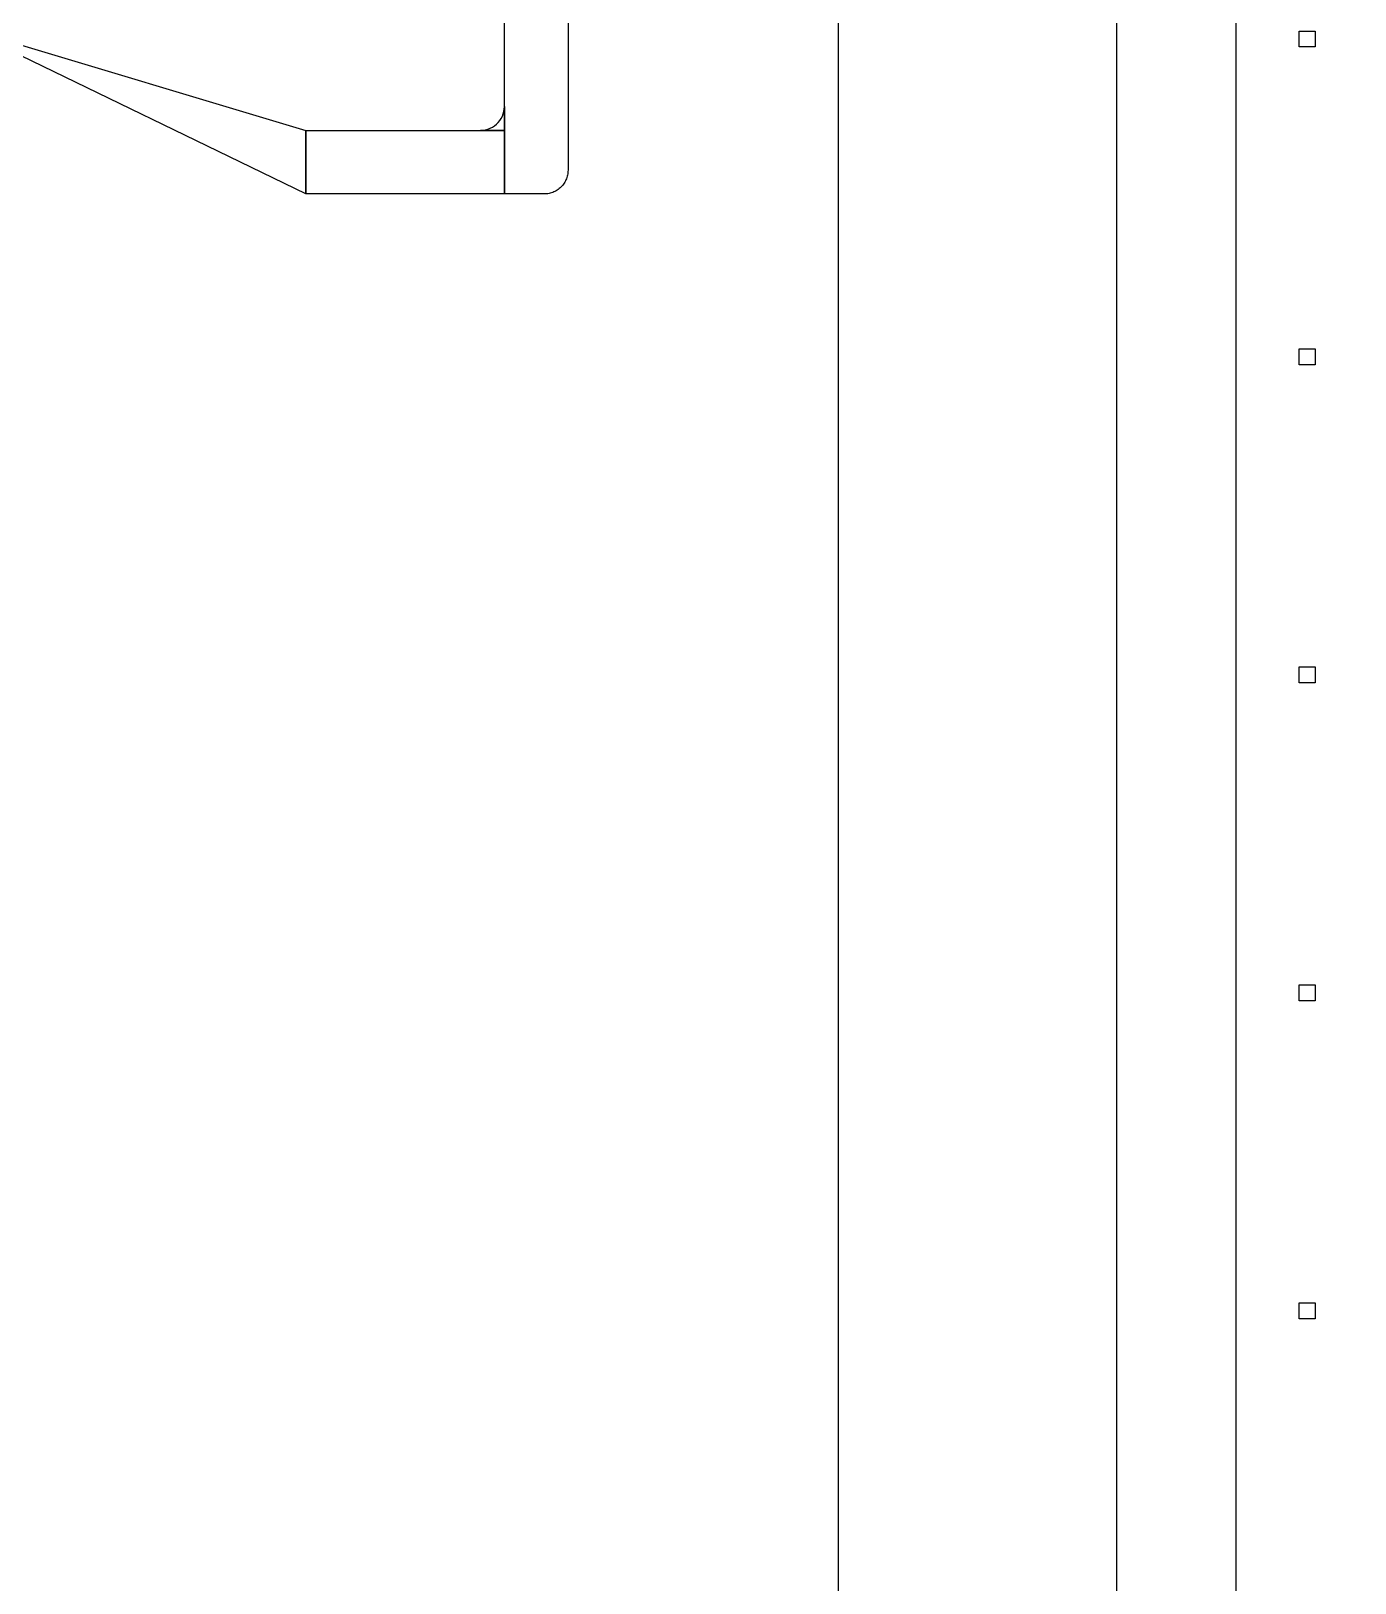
# Model space of a CAD drawing. Extents: x -50000 to 50000, y -50000 to 50000.
# Drawn here: x 34384 to 36050, y -27153 to -25200 of the extents above; entities that cross this region are included whole.
import ezdxf

# ---------------------------------------------------------------- set-up
doc = ezdxf.new("R2010")
doc.units = 0
for name, color, linetype in [('BUSMAIN', 4, 'CONTINUOUS'), ('FRAME', 14, 'CONTINUOUS'), ('XOR', 5, 'CONTINUOUS'), ('XOR3', 15, 'CONTINUOUS')]:
    doc.layers.add(name, color=color, linetype=linetype)

# ---------------------------------------------------------------- blocks, each defined once
blk = doc.blocks.new('DICINGBORDER')
at = {"layer": 'XOR'}
for points in [[(7180, 3580), (7180, 3600), (7200, 3600), (7200, 3580)], [(7180, 3180), (7180, 3200), (7200, 3200), (7200, 3180)], [(7180, 2780), (7180, 2800), (7200, 2800), (7200, 2780)], [(7180, 2380), (7180, 2400), (7200, 2400), (7200, 2380)], [(7180, 1980), (7180, 2000), (7200, 2000), (7200, 1980)]]:
    blk.add_lwpolyline(points, close=True, dxfattribs=at)
blk = doc.blocks.new('CHIP_QSEARCH')
at = {"layer": 'BUSMAIN'}
blk.add_lwpolyline([(6160, 3675), (6160, 3325), (6159.959, 3323.43), (6159.836, 3321.864), (6159.631, 3320.307), (6159.344, 3318.763), (6158.978, 3317.235), (6158.532, 3315.729), (6158.007, 3314.249), (6157.406, 3312.798), (6156.73, 3311.38), (6155.981, 3310), (6155.16, 3308.661), (6154.271, 3307.366), (6153.314, 3306.12), (6152.294, 3304.926), (6151.213, 3303.787), (6150.074, 3302.706), (6148.88, 3301.686), (6147.634, 3300.729), (6146.339, 3299.84), (6145, 3299.019), (6143.62, 3298.27), (6142.202, 3297.594), (6140.751, 3296.993), (6139.271, 3296.468), (6137.765, 3296.022), (6136.237, 3295.656), (6134.693, 3295.369), (6133.136, 3295.164), (6131.57, 3295.041), (6130, 3295), (6080, 3295), (6080, 3705)], dxfattribs=at)
for points in [[(5830, 3295), (5430, 3489), (5430, 3495), (5830, 3375)], [(6050, 3375), (6053.136, 3375.164), (6056.237, 3375.656), (6059.271, 3376.468), (6062.202, 3377.594), (6065, 3379.019), (6067.634, 3380.729), (6070.074, 3382.706), (6072.294, 3384.926), (6074.271, 3387.366), (6075.981, 3390), (6077.406, 3392.798), (6078.532, 3395.729), (6079.344, 3398.763), (6079.836, 3401.864), (6080, 3405), (6080, 3375)], [(5830, 3295), (5830, 3375), (6080, 3375), (6080, 3295)]]:
    blk.add_lwpolyline(points, close=True, dxfattribs=at)
at = {"layer": 'FRAME'}
for points in [[(0, 0), (0, 7000), (7000, 7000), (7000, 0)], [(500, 500), (500, 6500), (6500, 6500), (6500, 500)]]:
    blk.add_lwpolyline(points, close=True, dxfattribs=at)
at = {"layer": 'XOR3'}
blk.add_lwpolyline([(150, 150), (150, 6850), (6850, 6850), (6850, 150)], close=True, dxfattribs=at)

msp = doc.modelspace()

# ---------------------------------------------------------------- linework, layer by layer
at = {"layer": 'FRAME'}
for radius in [50000, 49000]:
    msp.add_circle((0, 0), radius, dxfattribs=at)

# ---------------------------------------------------------------- block references
for name, p in [('DICINGBORDER', (28800, -28800)), ('CHIP_QSEARCH', (28900, -28700))]:
    msp.add_blockref(name, p)

doc.saveas('drawing.dxf')
